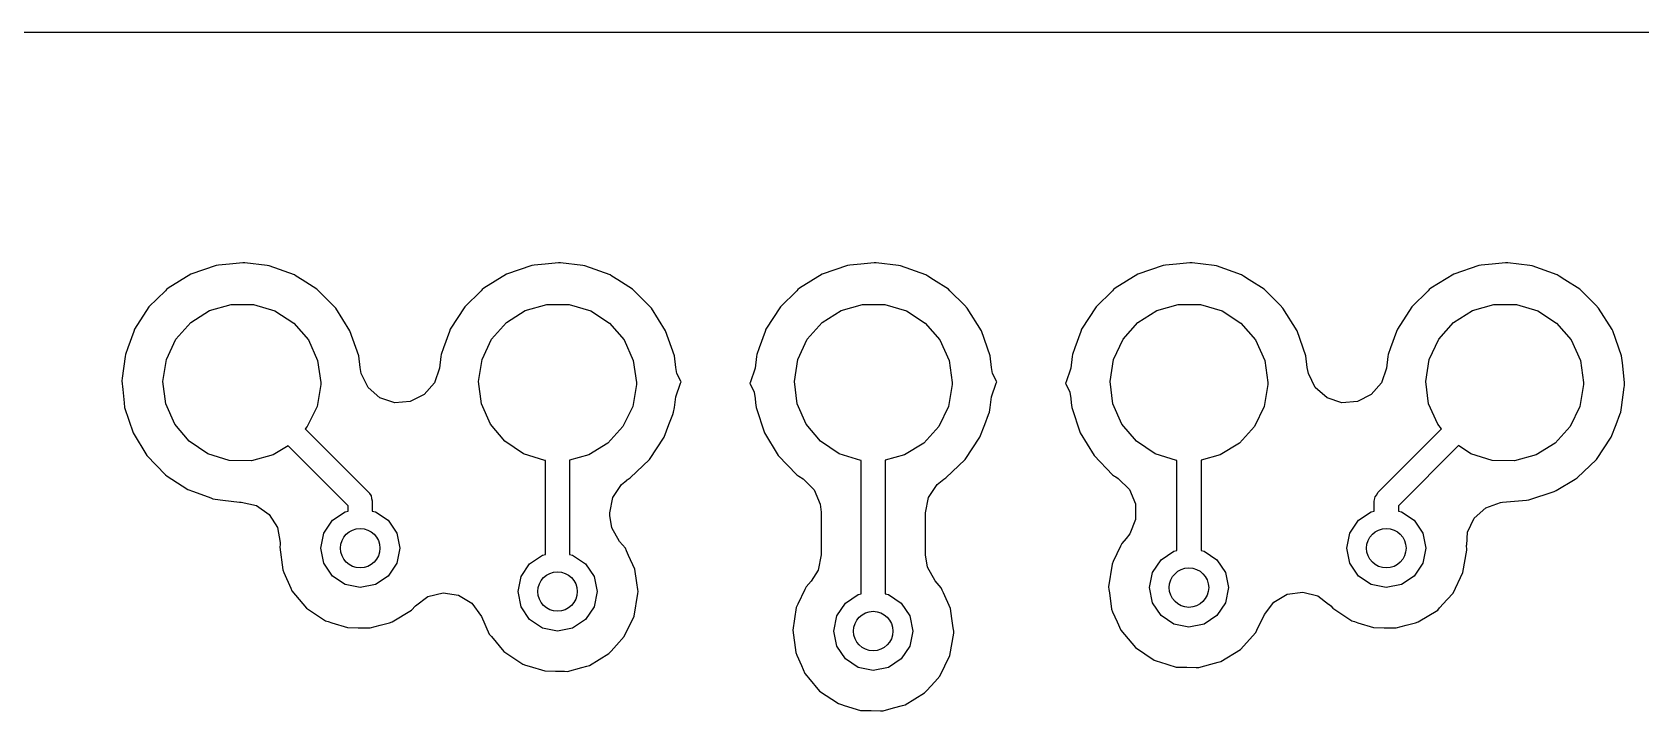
# Model space of a CAD drawing. Extents: x 0.99 to 4.24, y -7.27 to -4.02.
# Drawn here: x 2.3857 to 2.7869, y -4.3132 to -4.1439 of the extents above; entities that cross this region are included whole.
import ezdxf

# ---------------------------------------------------------------- set-up
doc = ezdxf.new("R2010")
doc.units = 0
doc.header["$MEASUREMENT"] = 0
doc.layers.add('BLACK', color=7, linetype='CONTINUOUS')

msp = doc.modelspace()

# ---------------------------------------------------------------- linework, layer by layer
at = {"layer": 'BLACK', "linetype": 'CONTINUOUS'}
for p, q in [((1.37992, -4.14388), (3.8563, -4.14388)), ((2.42526, -4.20425), (2.41959, -4.20774)), ((2.43157, -4.2021), (2.42526, -4.20425)), ((2.43213, -4.20205), (2.43157, -4.2021)), ((2.43489, -4.20176), (2.43213, -4.20205)), ((2.43213, -4.20205), (2.43213, -4.20205)), ((2.4382, -4.20141), (2.43489, -4.20176)), ((2.43875, -4.20147), (2.4382, -4.20141)), ((2.44427, -4.20213), (2.43875, -4.20147)), ((2.43875, -4.20147), (2.43875, -4.20147)), ((2.44482, -4.2022), (2.44427, -4.20213)), ((2.44427, -4.20213), (2.44427, -4.20213)), ((2.4511, -4.20443), (2.44482, -4.2022)), ((2.45157, -4.20473), (2.4511, -4.20443)), ((2.504, -4.20425), (2.49833, -4.20774)), ((2.51031, -4.2021), (2.504, -4.20425)), ((2.51087, -4.20205), (2.51031, -4.2021)), ((2.51363, -4.20176), (2.51087, -4.20205)), ((2.51087, -4.20205), (2.51087, -4.20205)), ((2.51694, -4.20141), (2.51363, -4.20176)), ((2.51749, -4.20147), (2.51694, -4.20141)), ((2.52301, -4.20213), (2.51749, -4.20147)), ((2.51749, -4.20147), (2.51749, -4.20147)), ((2.52356, -4.2022), (2.52301, -4.20213)), ((2.52301, -4.20213), (2.52301, -4.20213)), ((2.52984, -4.20443), (2.52356, -4.2022)), ((2.53031, -4.20473), (2.52984, -4.20443)), ((2.58274, -4.20425), (2.57707, -4.20774)), ((2.58905, -4.2021), (2.58274, -4.20425)), ((2.58961, -4.20205), (2.58905, -4.2021)), ((2.59237, -4.20176), (2.58961, -4.20205)), ((2.58961, -4.20205), (2.58961, -4.20205)), ((2.59568, -4.20141), (2.59237, -4.20176)), ((2.59623, -4.20147), (2.59568, -4.20141)), ((2.60175, -4.20213), (2.59623, -4.20147)), ((2.59623, -4.20147), (2.59623, -4.20147)), ((2.6023, -4.2022), (2.60175, -4.20213)), ((2.60175, -4.20213), (2.60175, -4.20213)), ((2.60858, -4.20443), (2.6023, -4.2022)), ((2.60905, -4.20473), (2.60858, -4.20443)), ((2.66148, -4.20425), (2.65581, -4.20774)), ((2.66779, -4.2021), (2.66148, -4.20425)), ((2.66835, -4.20205), (2.66779, -4.2021)), ((2.67111, -4.20176), (2.66835, -4.20205)), ((2.66835, -4.20205), (2.66835, -4.20205)), ((2.67442, -4.20141), (2.67111, -4.20176)), ((2.67497, -4.20147), (2.67442, -4.20141)), ((2.68049, -4.20213), (2.67497, -4.20147)), ((2.67497, -4.20147), (2.67497, -4.20147)), ((2.68104, -4.2022), (2.68049, -4.20213)), ((2.68049, -4.20213), (2.68049, -4.20213)), ((2.68732, -4.20443), (2.68104, -4.2022)), ((2.68779, -4.20473), (2.68732, -4.20443)), ((2.74023, -4.20425), (2.73455, -4.20774)), ((2.74653, -4.2021), (2.74023, -4.20425)), ((2.74709, -4.20205), (2.74653, -4.2021)), ((2.74985, -4.20176), (2.74709, -4.20205)), ((2.74709, -4.20205), (2.74709, -4.20205)), ((2.75316, -4.20141), (2.74985, -4.20176)), ((2.75371, -4.20147), (2.75316, -4.20141)), ((2.75923, -4.20213), (2.75371, -4.20147)), ((2.75371, -4.20147), (2.75371, -4.20147)), ((2.75978, -4.2022), (2.75923, -4.20213)), ((2.75923, -4.20213), (2.75923, -4.20213)), ((2.76606, -4.20443), (2.75978, -4.2022)), ((2.76653, -4.20473), (2.76606, -4.20443)), ((2.41892, -4.2084), (2.41483, -4.21241)), ((2.41919, -4.20813), (2.41892, -4.2084)), ((2.41959, -4.20774), (2.41919, -4.20813)), ((2.41919, -4.20813), (2.41919, -4.20813)), ((2.45303, -4.20566), (2.45157, -4.20473)), ((2.45157, -4.20473), (2.45157, -4.20473)), ((2.45672, -4.208), (2.45303, -4.20566)), ((2.45712, -4.2084), (2.45672, -4.208)), ((2.46071, -4.21202), (2.45712, -4.2084)), ((2.49766, -4.2084), (2.49357, -4.21241)), ((2.49793, -4.20813), (2.49766, -4.2084)), ((2.49833, -4.20774), (2.49793, -4.20813)), ((2.49793, -4.20813), (2.49793, -4.20813)), ((2.53177, -4.20566), (2.53031, -4.20473)), ((2.53031, -4.20473), (2.53031, -4.20473)), ((2.53546, -4.208), (2.53177, -4.20566)), ((2.53586, -4.2084), (2.53546, -4.208)), ((2.53945, -4.21202), (2.53586, -4.2084)), ((2.5764, -4.2084), (2.57231, -4.21241)), ((2.57667, -4.20813), (2.5764, -4.2084)), ((2.57707, -4.20774), (2.57667, -4.20813)), ((2.57667, -4.20813), (2.57667, -4.20813)), ((2.61051, -4.20566), (2.60905, -4.20473)), ((2.60905, -4.20473), (2.60905, -4.20473)), ((2.6142, -4.208), (2.61051, -4.20566)), ((2.6146, -4.2084), (2.6142, -4.208)), ((2.61819, -4.21202), (2.6146, -4.2084)), ((2.65514, -4.2084), (2.65105, -4.21241)), ((2.65541, -4.20813), (2.65514, -4.2084)), ((2.65581, -4.20774), (2.65541, -4.20813)), ((2.65541, -4.20813), (2.65541, -4.20813)), ((2.68925, -4.20566), (2.68779, -4.20473)), ((2.68779, -4.20473), (2.68779, -4.20473)), ((2.69294, -4.208), (2.68925, -4.20566)), ((2.69334, -4.2084), (2.69294, -4.208)), ((2.69693, -4.21202), (2.69334, -4.2084)), ((2.73388, -4.2084), (2.72979, -4.21241)), ((2.73415, -4.20813), (2.73388, -4.2084)), ((2.73455, -4.20774), (2.73415, -4.20813)), ((2.73415, -4.20813), (2.73415, -4.20813)), ((2.76799, -4.20566), (2.76653, -4.20473)), ((2.76653, -4.20473), (2.76653, -4.20473)), ((2.77168, -4.208), (2.76799, -4.20566)), ((2.77208, -4.2084), (2.77168, -4.208)), ((2.77567, -4.21202), (2.77208, -4.2084)), ((2.41483, -4.21241), (2.41122, -4.21801)), ((2.42995, -4.21333), (2.43532, -4.2118)), ((2.43532, -4.2118), (2.4409, -4.21183)), ((2.4409, -4.21183), (2.44625, -4.21343)), ((2.46142, -4.21273), (2.46071, -4.21202)), ((2.49357, -4.21241), (2.48996, -4.21801)), ((2.50869, -4.21333), (2.51406, -4.2118)), ((2.51406, -4.2118), (2.51964, -4.21183)), ((2.51964, -4.21183), (2.52499, -4.21343)), ((2.54016, -4.21273), (2.53945, -4.21202)), ((2.57231, -4.21241), (2.5687, -4.21801)), ((2.58743, -4.21333), (2.5928, -4.2118)), ((2.5928, -4.2118), (2.59838, -4.21183)), ((2.59838, -4.21183), (2.60373, -4.21343)), ((2.6189, -4.21273), (2.61819, -4.21202)), ((2.65105, -4.21241), (2.64744, -4.21801)), ((2.66617, -4.21333), (2.67154, -4.2118)), ((2.67154, -4.2118), (2.67712, -4.21183)), ((2.67712, -4.21183), (2.68247, -4.21343)), ((2.69764, -4.21273), (2.69693, -4.21202)), ((2.72979, -4.21241), (2.72618, -4.21801)), ((2.74491, -4.21333), (2.75028, -4.2118)), ((2.75028, -4.2118), (2.75586, -4.21183)), ((2.75586, -4.21183), (2.76121, -4.21343)), ((2.77638, -4.21273), (2.77567, -4.21202)), ((2.42154, -4.22049), (2.42523, -4.21631)), ((2.42523, -4.21631), (2.42995, -4.21333)), ((2.44625, -4.21343), (2.45093, -4.21647)), ((2.45093, -4.21647), (2.45458, -4.22069)), ((2.46495, -4.21838), (2.46142, -4.21273)), ((2.50028, -4.22049), (2.50397, -4.21631)), ((2.50397, -4.21631), (2.50869, -4.21333)), ((2.52499, -4.21343), (2.52967, -4.21647)), ((2.52967, -4.21647), (2.53332, -4.22069)), ((2.54369, -4.21838), (2.54016, -4.21273)), ((2.57902, -4.22049), (2.58271, -4.21631)), ((2.58271, -4.21631), (2.58743, -4.21333)), ((2.60373, -4.21343), (2.60841, -4.21647)), ((2.60841, -4.21647), (2.61206, -4.22069)), ((2.62243, -4.21838), (2.6189, -4.21273)), ((2.65776, -4.22049), (2.66145, -4.21631)), ((2.66145, -4.21631), (2.66617, -4.21333)), ((2.68247, -4.21343), (2.68715, -4.21647)), ((2.68715, -4.21647), (2.6908, -4.22069)), ((2.70117, -4.21838), (2.69764, -4.21273)), ((2.7365, -4.22049), (2.74019, -4.21631)), ((2.74019, -4.21631), (2.74491, -4.21333)), ((2.76121, -4.21343), (2.76589, -4.21647)), ((2.76589, -4.21647), (2.76954, -4.22069)), ((2.77973, -4.21809), (2.77638, -4.21273)), ((2.41103, -4.21853), (2.40953, -4.22264)), ((2.41122, -4.21801), (2.41103, -4.21853)), ((2.41103, -4.21853), (2.41103, -4.21853)), ((2.41917, -4.22554), (2.42154, -4.22049)), ((2.45458, -4.22069), (2.45689, -4.22577)), ((2.46714, -4.22468), (2.46495, -4.21838)), ((2.48977, -4.21853), (2.48827, -4.22264)), ((2.48996, -4.21801), (2.48977, -4.21853)), ((2.48977, -4.21853), (2.48977, -4.21853)), ((2.49791, -4.22554), (2.50028, -4.22049)), ((2.53332, -4.22069), (2.53563, -4.22577)), ((2.54588, -4.22468), (2.54369, -4.21838)), ((2.56851, -4.21853), (2.56701, -4.22264)), ((2.5687, -4.21801), (2.56851, -4.21853)), ((2.56851, -4.21853), (2.56851, -4.21853)), ((2.57665, -4.22554), (2.57902, -4.22049)), ((2.61206, -4.22069), (2.61437, -4.22577)), ((2.62462, -4.22468), (2.62243, -4.21838)), ((2.64725, -4.21853), (2.64575, -4.22264)), ((2.64744, -4.21801), (2.64725, -4.21853)), ((2.64725, -4.21853), (2.64725, -4.21853)), ((2.65539, -4.22554), (2.65776, -4.22049)), ((2.6908, -4.22069), (2.69311, -4.22577)), ((2.70336, -4.22468), (2.70117, -4.21838)), ((2.72599, -4.21853), (2.72449, -4.22264)), ((2.72618, -4.21801), (2.72599, -4.21853)), ((2.72599, -4.21853), (2.72599, -4.21853)), ((2.73413, -4.22554), (2.7365, -4.22049)), ((2.76954, -4.22069), (2.77185, -4.22577)), ((2.77991, -4.21838), (2.77973, -4.21809)), ((2.7821, -4.22468), (2.77991, -4.21838)), ((2.40894, -4.22427), (2.40887, -4.22482)), ((2.40953, -4.22264), (2.40894, -4.22427)), ((2.46746, -4.22756), (2.46714, -4.22468)), ((2.48768, -4.22427), (2.48761, -4.22482)), ((2.48827, -4.22264), (2.48768, -4.22427)), ((2.54621, -4.22756), (2.54588, -4.22468)), ((2.56642, -4.22427), (2.56635, -4.22482)), ((2.56701, -4.22264), (2.56642, -4.22427)), ((2.62495, -4.22756), (2.62462, -4.22468)), ((2.64516, -4.22427), (2.64509, -4.22482)), ((2.64575, -4.22264), (2.64516, -4.22427)), ((2.70369, -4.22756), (2.70336, -4.22468)), ((2.7239, -4.22427), (2.72383, -4.22482)), ((2.72449, -4.22264), (2.7239, -4.22427)), ((2.78216, -4.22523), (2.7821, -4.22468)), ((2.40887, -4.22482), (2.40818, -4.23024)), ((2.41831, -4.23106), (2.41917, -4.22554)), ((2.45689, -4.22577), (2.45768, -4.2313)), ((2.46776, -4.22907), (2.46746, -4.22756)), ((2.48725, -4.22769), (2.48602, -4.23138)), ((2.48761, -4.22482), (2.48725, -4.22769)), ((2.49705, -4.23106), (2.49791, -4.22554)), ((2.53563, -4.22577), (2.53642, -4.2313)), ((2.5465, -4.22907), (2.54621, -4.22756)), ((2.56599, -4.22769), (2.56476, -4.23138)), ((2.56635, -4.22482), (2.56599, -4.22769)), ((2.57579, -4.23106), (2.57665, -4.22554)), ((2.61437, -4.22577), (2.61516, -4.2313)), ((2.62524, -4.22907), (2.62495, -4.22756)), ((2.64473, -4.22769), (2.6435, -4.23138)), ((2.64509, -4.22482), (2.64473, -4.22769)), ((2.65453, -4.23106), (2.65539, -4.22554)), ((2.69311, -4.22577), (2.6939, -4.2313)), ((2.70398, -4.22907), (2.70369, -4.22756)), ((2.72347, -4.22769), (2.72224, -4.23138)), ((2.72383, -4.22482), (2.72347, -4.22769)), ((2.73327, -4.23106), (2.73413, -4.22554)), ((2.77185, -4.22577), (2.77264, -4.2313)), ((2.7823, -4.22642), (2.78216, -4.22523)), ((2.78216, -4.22523), (2.78216, -4.22523)), ((2.78285, -4.2313), (2.7823, -4.22642)), ((2.40818, -4.23024), (2.4081, -4.23088)), ((2.4081, -4.23088), (2.40831, -4.23302)), ((2.41903, -4.23659), (2.41831, -4.23106)), ((2.45767, -4.23178), (2.45675, -4.23728)), ((2.45768, -4.2313), (2.45767, -4.23178)), ((2.46949, -4.23255), (2.46776, -4.22907)), ((2.47243, -4.2351), (2.46949, -4.23255)), ((2.48602, -4.23138), (2.48347, -4.23431)), ((2.49777, -4.23659), (2.49705, -4.23106)), ((2.53641, -4.23178), (2.53549, -4.23728)), ((2.53642, -4.2313), (2.53641, -4.23178)), ((2.54623, -4.23483), (2.5474, -4.23149)), ((2.54753, -4.23115), (2.5465, -4.22907)), ((2.5474, -4.23149), (2.54752, -4.23116)), ((2.54752, -4.23116), (2.54753, -4.23115)), ((2.56476, -4.23138), (2.56466, -4.23149)), ((2.56466, -4.23149), (2.56574, -4.23373)), ((2.57651, -4.23659), (2.57579, -4.23106)), ((2.61515, -4.23178), (2.61423, -4.23728)), ((2.61516, -4.2313), (2.61515, -4.23178)), ((2.62497, -4.23483), (2.62614, -4.23149)), ((2.62627, -4.23115), (2.62524, -4.22907)), ((2.62614, -4.23149), (2.62626, -4.23116)), ((2.62626, -4.23116), (2.62627, -4.23115)), ((2.6435, -4.23138), (2.6434, -4.23149)), ((2.6434, -4.23149), (2.64448, -4.23373)), ((2.65525, -4.23659), (2.65453, -4.23106)), ((2.69389, -4.23178), (2.69297, -4.23728)), ((2.6939, -4.2313), (2.69389, -4.23178)), ((2.70571, -4.23255), (2.70398, -4.22907)), ((2.70865, -4.2351), (2.70571, -4.23255)), ((2.72224, -4.23138), (2.71969, -4.23431)), ((2.73399, -4.23659), (2.73327, -4.23106)), ((2.77263, -4.23178), (2.77171, -4.23728)), ((2.77264, -4.2313), (2.77263, -4.23178)), ((2.78208, -4.23751), (2.78279, -4.23244)), ((2.78279, -4.23244), (2.78283, -4.23213)), ((2.78279, -4.23244), (2.78279, -4.23244)), ((2.78283, -4.23213), (2.78284, -4.2317)), ((2.78284, -4.23161), (2.78285, -4.2313)), ((2.78284, -4.2317), (2.78284, -4.23161)), ((2.78284, -4.23161), (2.78284, -4.23161)), ((2.40831, -4.23302), (2.40864, -4.23633)), ((2.40864, -4.23633), (2.40875, -4.23751)), ((2.42128, -4.2417), (2.41903, -4.23659)), ((2.47611, -4.23633), (2.47243, -4.2351)), ((2.47999, -4.23605), (2.47611, -4.23633)), ((2.48347, -4.23431), (2.47999, -4.23605)), ((2.50002, -4.2417), (2.49777, -4.23659)), ((2.54586, -4.23751), (2.54623, -4.23483)), ((2.56574, -4.23373), (2.56601, -4.23525)), ((2.56601, -4.23525), (2.56612, -4.23633)), ((2.56612, -4.23633), (2.56623, -4.23751)), ((2.57876, -4.2417), (2.57651, -4.23659)), ((2.6246, -4.23751), (2.62497, -4.23483)), ((2.64448, -4.23373), (2.64475, -4.23525)), ((2.64475, -4.23525), (2.64486, -4.23633)), ((2.64486, -4.23633), (2.64497, -4.23751)), ((2.6575, -4.2417), (2.65525, -4.23659)), ((2.71234, -4.23633), (2.70865, -4.2351)), ((2.71621, -4.23605), (2.71234, -4.23633)), ((2.71969, -4.23431), (2.71621, -4.23605)), ((2.73624, -4.2417), (2.73399, -4.23659)), ((2.40875, -4.23751), (2.41086, -4.24384)), ((2.45675, -4.23728), (2.45431, -4.24231)), ((2.53549, -4.23728), (2.53305, -4.24231)), ((2.54452, -4.2418), (2.54549, -4.23925)), ((2.54549, -4.23925), (2.54569, -4.23873)), ((2.54549, -4.23925), (2.54549, -4.23925)), ((2.54569, -4.23873), (2.54586, -4.23751)), ((2.56623, -4.23751), (2.56834, -4.24384)), ((2.61423, -4.23728), (2.61179, -4.24231)), ((2.62326, -4.2418), (2.62423, -4.23925)), ((2.62423, -4.23925), (2.62443, -4.23873)), ((2.62423, -4.23925), (2.62423, -4.23925)), ((2.62443, -4.23873), (2.6246, -4.23751)), ((2.64497, -4.23751), (2.64708, -4.24384)), ((2.69297, -4.23728), (2.69053, -4.24231)), ((2.77171, -4.23728), (2.76927, -4.24231)), ((2.78074, -4.2418), (2.78171, -4.23925)), ((2.78171, -4.23925), (2.78191, -4.23873)), ((2.78171, -4.23925), (2.78171, -4.23925)), ((2.78191, -4.23873), (2.78208, -4.23751)), ((2.41086, -4.24384), (2.41431, -4.24954)), ((2.42487, -4.24597), (2.42128, -4.2417)), ((2.45431, -4.24231), (2.4538, -4.24287)), ((2.4538, -4.24287), (2.46964, -4.25871)), ((2.50361, -4.24597), (2.50002, -4.2417)), ((2.53305, -4.24231), (2.52931, -4.24644)), ((2.54332, -4.24496), (2.54452, -4.2418)), ((2.56834, -4.24384), (2.57179, -4.24954)), ((2.58235, -4.24597), (2.57876, -4.2417)), ((2.61179, -4.24231), (2.60805, -4.24644)), ((2.62206, -4.24496), (2.62326, -4.2418)), ((2.64708, -4.24384), (2.65053, -4.24954)), ((2.66109, -4.24597), (2.6575, -4.2417)), ((2.69053, -4.24231), (2.68679, -4.24644)), ((2.7213, -4.25871), (2.73718, -4.24282)), ((2.73718, -4.24282), (2.73624, -4.2417)), ((2.76927, -4.24231), (2.76553, -4.24644)), ((2.77954, -4.24496), (2.78074, -4.2418)), ((2.42952, -4.24907), (2.42487, -4.24597)), ((2.44953, -4.24708), (2.44581, -4.24937)), ((2.46452, -4.26207), (2.44953, -4.24708)), ((2.50826, -4.24907), (2.50361, -4.24597)), ((2.52931, -4.24644), (2.52455, -4.24937)), ((2.53963, -4.25051), (2.54332, -4.24496)), ((2.587, -4.24907), (2.58235, -4.24597)), ((2.60805, -4.24644), (2.60329, -4.24937)), ((2.61837, -4.25051), (2.62206, -4.24496)), ((2.66574, -4.24907), (2.66109, -4.24597)), ((2.68679, -4.24644), (2.68203, -4.24937)), ((2.74145, -4.24705), (2.72643, -4.26207)), ((2.74448, -4.24907), (2.74145, -4.24705)), ((2.76553, -4.24644), (2.76077, -4.24937)), ((2.77585, -4.25051), (2.77954, -4.24496)), ((2.41431, -4.24954), (2.41894, -4.25433)), ((2.43484, -4.25073), (2.42952, -4.24907)), ((2.44043, -4.25083), (2.43484, -4.25073)), ((2.44581, -4.24937), (2.44043, -4.25083)), ((2.51358, -4.25073), (2.50826, -4.24907)), ((2.51373, -4.25073), (2.51358, -4.25073)), ((2.51373, -4.27422), (2.51373, -4.25073)), ((2.52455, -4.24937), (2.51973, -4.25068)), ((2.51973, -4.25068), (2.51973, -4.27422)), ((2.53481, -4.25511), (2.53963, -4.25051)), ((2.57179, -4.24954), (2.57642, -4.25433)), ((2.59233, -4.25073), (2.587, -4.24907)), ((2.59247, -4.25073), (2.59233, -4.25073)), ((2.59247, -4.28406), (2.59247, -4.25073)), ((2.60329, -4.24937), (2.59847, -4.25068)), ((2.59847, -4.25068), (2.59847, -4.28406)), ((2.61355, -4.25511), (2.61837, -4.25051)), ((2.65053, -4.24954), (2.65516, -4.25433)), ((2.67107, -4.25073), (2.66574, -4.24907)), ((2.67121, -4.25073), (2.67107, -4.25073)), ((2.67121, -4.27323), (2.67121, -4.25073)), ((2.68203, -4.24937), (2.67721, -4.25068)), ((2.67721, -4.25068), (2.67721, -4.27323)), ((2.74981, -4.25073), (2.74448, -4.24907)), ((2.75539, -4.25083), (2.74981, -4.25073)), ((2.76077, -4.24937), (2.75539, -4.25083)), ((2.77103, -4.25511), (2.77585, -4.25051)), ((2.41894, -4.25433), (2.4194, -4.25464)), ((2.4194, -4.25464), (2.4194, -4.25464)), ((2.4194, -4.25464), (2.42313, -4.25707)), ((2.53051, -4.25997), (2.53267, -4.25674)), ((2.53267, -4.25674), (2.53391, -4.25577)), ((2.53388, -4.25573), (2.53433, -4.25539)), ((2.53391, -4.25577), (2.53388, -4.25573)), ((2.53433, -4.25539), (2.53481, -4.25511)), ((2.57642, -4.25433), (2.57688, -4.25464)), ((2.57688, -4.25464), (2.57688, -4.25464)), ((2.57688, -4.25464), (2.57795, -4.25533)), ((2.57795, -4.25533), (2.58072, -4.25805)), ((2.60925, -4.25997), (2.61141, -4.25674)), ((2.61141, -4.25674), (2.61265, -4.25577)), ((2.61262, -4.25573), (2.61307, -4.25539)), ((2.61265, -4.25577), (2.61262, -4.25573)), ((2.61307, -4.25539), (2.61355, -4.25511)), ((2.65516, -4.25433), (2.65562, -4.25464)), ((2.65562, -4.25464), (2.65562, -4.25464)), ((2.65562, -4.25464), (2.65598, -4.25487)), ((2.65598, -4.25487), (2.65656, -4.25525)), ((2.65656, -4.25525), (2.65934, -4.25797)), ((2.76578, -4.25824), (2.77055, -4.25539)), ((2.77055, -4.25539), (2.77103, -4.25511)), ((2.42313, -4.25707), (2.42451, -4.25798)), ((2.42451, -4.25798), (2.42597, -4.25852)), ((2.42597, -4.25852), (2.43024, -4.26011)), ((2.43024, -4.26011), (2.43024, -4.26011)), ((2.43024, -4.26011), (2.43076, -4.2603)), ((2.43076, -4.2603), (2.43131, -4.26038)), ((2.43131, -4.26038), (2.43131, -4.26038)), ((2.43131, -4.26038), (2.43322, -4.26063)), ((2.43322, -4.26063), (2.43737, -4.26119)), ((2.46964, -4.25871), (2.46975, -4.25886)), ((2.46975, -4.25886), (2.46982, -4.2589)), ((2.46982, -4.2589), (2.46986, -4.25902)), ((2.46986, -4.25902), (2.47024, -4.25956)), ((2.47024, -4.25956), (2.4703, -4.26021)), ((2.4703, -4.26021), (2.47052, -4.26083)), ((2.52975, -4.26378), (2.53051, -4.25997)), ((2.58072, -4.25805), (2.58224, -4.26163)), ((2.60849, -4.26378), (2.60925, -4.25997)), ((2.65934, -4.25797), (2.66086, -4.26155)), ((2.72043, -4.26083), (2.72046, -4.26064)), ((2.72044, -4.26057), (2.72049, -4.26045)), ((2.72046, -4.26064), (2.72044, -4.26057)), ((2.72049, -4.26045), (2.72061, -4.2598)), ((2.72061, -4.2598), (2.72103, -4.2593)), ((2.72103, -4.2593), (2.7213, -4.25871)), ((2.75243, -4.26118), (2.75841, -4.26063)), ((2.75841, -4.26063), (2.75896, -4.26058)), ((2.75841, -4.26063), (2.75841, -4.26063)), ((2.75896, -4.26058), (2.75949, -4.26041)), ((2.75949, -4.26041), (2.76477, -4.25869)), ((2.75949, -4.26041), (2.75949, -4.26041)), ((2.76477, -4.25869), (2.7653, -4.25852)), ((2.76477, -4.25869), (2.76477, -4.25869)), ((2.7653, -4.25852), (2.76578, -4.25824)), ((2.76578, -4.25824), (2.76578, -4.25824)), ((2.43737, -4.26119), (2.43786, -4.26114)), ((2.43786, -4.26114), (2.44161, -4.26197)), ((2.44161, -4.26197), (2.4448, -4.2642)), ((2.4448, -4.2642), (2.44689, -4.26747)), ((2.46056, -4.26568), (2.46375, -4.26354)), ((2.46375, -4.26354), (2.46452, -4.26339)), ((2.46452, -4.26339), (2.46452, -4.26207)), ((2.47052, -4.26083), (2.47052, -4.26339)), ((2.47052, -4.26339), (2.47129, -4.26354)), ((2.47129, -4.26354), (2.47448, -4.26568)), ((2.52975, -4.26444), (2.52975, -4.26378)), ((2.53025, -4.26756), (2.52975, -4.26444)), ((2.58224, -4.26163), (2.58245, -4.26367)), ((2.58245, -4.26367), (2.58245, -4.27427)), ((2.60849, -4.27429), (2.60849, -4.26378)), ((2.66086, -4.26155), (2.6609, -4.26544)), ((2.71647, -4.26568), (2.71966, -4.26354)), ((2.71966, -4.26354), (2.72043, -4.26339)), ((2.72043, -4.26339), (2.72043, -4.26083)), ((2.72643, -4.26207), (2.72643, -4.26339)), ((2.72643, -4.26339), (2.72719, -4.26354)), ((2.72719, -4.26354), (2.73038, -4.26568)), ((2.74536, -4.26512), (2.74825, -4.26253)), ((2.74825, -4.26253), (2.75192, -4.26124)), ((2.75192, -4.26124), (2.75243, -4.26118)), ((2.44689, -4.26747), (2.44757, -4.27121)), ((2.45843, -4.26887), (2.46056, -4.26568)), ((2.47448, -4.26568), (2.47661, -4.26887)), ((2.53217, -4.27095), (2.53025, -4.26756)), ((2.6609, -4.26544), (2.65944, -4.26904)), ((2.71433, -4.26887), (2.71647, -4.26568)), ((2.73038, -4.26568), (2.73252, -4.26887)), ((2.74351, -4.27187), (2.74368, -4.26863)), ((2.74368, -4.26863), (2.74536, -4.26512)), ((2.44756, -4.27169), (2.44745, -4.27239)), ((2.44745, -4.27239), (2.44819, -4.27803)), ((2.44757, -4.27121), (2.44756, -4.27169)), ((2.45768, -4.27264), (2.45843, -4.26887)), ((2.45843, -4.2764), (2.45768, -4.27264)), ((2.47661, -4.26887), (2.47736, -4.27264)), ((2.47736, -4.27264), (2.47661, -4.2764)), ((2.53364, -4.27265), (2.53217, -4.27095)), ((2.53393, -4.2733), (2.53364, -4.27265)), ((2.65714, -4.27211), (2.65533, -4.27596)), ((2.65744, -4.27146), (2.65714, -4.27211)), ((2.65714, -4.27211), (2.65714, -4.27211)), ((2.65858, -4.27018), (2.65744, -4.27146)), ((2.65944, -4.26904), (2.65858, -4.27018)), ((2.71358, -4.27264), (2.71433, -4.26887)), ((2.71433, -4.2764), (2.71358, -4.27264)), ((2.73252, -4.26887), (2.73327, -4.27264)), ((2.73327, -4.27264), (2.73252, -4.2764)), ((2.74344, -4.27226), (2.74341, -4.27187)), ((2.74341, -4.27187), (2.74351, -4.27187)), ((2.74349, -4.27264), (2.74344, -4.27226)), ((2.74349, -4.27313), (2.74349, -4.27264)), ((2.46056, -4.2796), (2.45843, -4.2764)), ((2.47661, -4.2764), (2.47448, -4.2796)), ((2.50764, -4.2797), (2.50977, -4.2765)), ((2.50977, -4.2765), (2.51297, -4.27437)), ((2.51297, -4.27437), (2.51373, -4.27422)), ((2.51973, -4.27422), (2.5205, -4.27437)), ((2.5205, -4.27437), (2.52369, -4.2765)), ((2.52369, -4.2765), (2.52583, -4.2797)), ((2.53446, -4.27446), (2.53393, -4.2733)), ((2.53393, -4.2733), (2.53393, -4.2733)), ((2.53599, -4.27783), (2.53446, -4.27446)), ((2.58245, -4.27427), (2.58169, -4.27808)), ((2.60899, -4.27741), (2.60849, -4.27429)), ((2.65502, -4.27661), (2.65415, -4.28224)), ((2.65533, -4.27596), (2.65502, -4.27661)), ((2.66512, -4.27871), (2.66725, -4.27552)), ((2.66725, -4.27552), (2.67045, -4.27339)), ((2.67045, -4.27339), (2.67121, -4.27323)), ((2.67721, -4.27323), (2.67798, -4.27339)), ((2.67798, -4.27339), (2.68117, -4.27552)), ((2.68117, -4.27552), (2.68331, -4.27871)), ((2.71647, -4.2796), (2.71433, -4.2764)), ((2.73252, -4.2764), (2.73038, -4.2796)), ((2.74254, -4.27874), (2.74349, -4.27313)), ((2.44819, -4.27803), (2.44848, -4.27868)), ((2.44848, -4.27868), (2.44848, -4.27868)), ((2.44848, -4.27868), (2.4502, -4.28259)), ((2.46375, -4.28173), (2.46056, -4.2796)), ((2.47448, -4.2796), (2.47129, -4.28173)), ((2.50689, -4.28346), (2.50764, -4.2797)), ((2.52583, -4.2797), (2.52657, -4.28346)), ((2.53648, -4.28124), (2.53599, -4.27783)), ((2.57996, -4.28087), (2.5787, -4.28229)), ((2.58169, -4.27808), (2.57996, -4.28087)), ((2.61091, -4.28079), (2.60899, -4.27741)), ((2.61238, -4.2825), (2.61091, -4.28079)), ((2.66437, -4.28248), (2.66512, -4.27871)), ((2.68331, -4.27871), (2.68406, -4.28248)), ((2.71966, -4.28173), (2.71647, -4.2796)), ((2.73038, -4.2796), (2.72719, -4.28173)), ((2.74006, -4.28386), (2.74254, -4.27874)), ((2.4502, -4.28259), (2.45048, -4.28324)), ((2.45048, -4.28324), (2.45414, -4.2876)), ((2.46752, -4.28248), (2.46375, -4.28173)), ((2.47129, -4.28173), (2.46752, -4.28248)), ((2.48128, -4.28704), (2.4844, -4.28472)), ((2.4844, -4.28472), (2.48817, -4.28377)), ((2.48817, -4.28377), (2.49201, -4.28434)), ((2.49201, -4.28434), (2.49535, -4.28634)), ((2.50764, -4.28723), (2.50689, -4.28346)), ((2.52657, -4.28346), (2.52583, -4.28723)), ((2.53585, -4.28957), (2.53679, -4.28395)), ((2.53672, -4.28294), (2.53648, -4.28124)), ((2.5368, -4.28346), (2.53672, -4.28294)), ((2.53679, -4.28395), (2.5368, -4.28346)), ((2.5784, -4.28293), (2.57669, -4.28658)), ((2.5787, -4.28229), (2.5784, -4.28293)), ((2.5784, -4.28293), (2.5784, -4.28293)), ((2.58851, -4.28635), (2.59171, -4.28421)), ((2.59171, -4.28421), (2.59247, -4.28406)), ((2.59847, -4.28406), (2.59924, -4.28421)), ((2.59924, -4.28421), (2.60243, -4.28635)), ((2.61267, -4.28314), (2.61238, -4.2825)), ((2.61296, -4.28378), (2.61267, -4.28314)), ((2.61267, -4.28314), (2.61267, -4.28314)), ((2.61473, -4.28768), (2.61296, -4.28378)), ((2.65415, -4.28224), (2.65424, -4.28294)), ((2.65424, -4.28294), (2.65424, -4.28294)), ((2.65424, -4.28294), (2.65435, -4.28375)), ((2.65435, -4.28375), (2.65489, -4.28788)), ((2.66512, -4.28625), (2.66437, -4.28248)), ((2.68406, -4.28248), (2.68331, -4.28625)), ((2.69539, -4.28607), (2.69874, -4.2841)), ((2.69874, -4.2841), (2.70259, -4.28357)), ((2.70259, -4.28357), (2.70635, -4.28455)), ((2.70635, -4.28455), (2.70902, -4.28663)), ((2.72343, -4.28248), (2.71966, -4.28173)), ((2.72719, -4.28173), (2.72343, -4.28248)), ((2.73863, -4.28544), (2.74006, -4.28386)), ((2.45414, -4.2876), (2.45888, -4.29075)), ((2.47549, -4.29105), (2.48034, -4.28808)), ((2.48034, -4.28808), (2.48128, -4.28704)), ((2.49535, -4.28634), (2.49778, -4.28971)), ((2.50977, -4.29042), (2.50764, -4.28723)), ((2.52583, -4.28723), (2.52369, -4.29042)), ((2.57628, -4.28744), (2.57541, -4.29306)), ((2.57669, -4.28658), (2.57628, -4.28744)), ((2.58638, -4.28954), (2.58851, -4.28635)), ((2.60243, -4.28635), (2.60457, -4.28954)), ((2.61509, -4.2902), (2.61473, -4.28768)), ((2.65489, -4.28788), (2.65517, -4.28853)), ((2.65517, -4.28853), (2.65517, -4.28853)), ((2.65517, -4.28853), (2.65628, -4.29105)), ((2.66725, -4.28944), (2.66512, -4.28625)), ((2.68331, -4.28625), (2.68117, -4.28944)), ((2.69305, -4.28917), (2.69539, -4.28607)), ((2.70902, -4.28663), (2.70906, -4.28658)), ((2.70906, -4.28658), (2.70959, -4.28705)), ((2.70959, -4.28705), (2.71005, -4.2876)), ((2.71005, -4.2876), (2.71479, -4.29075)), ((2.73139, -4.29105), (2.73624, -4.28808)), ((2.73624, -4.28808), (2.73673, -4.28754)), ((2.73673, -4.28754), (2.73863, -4.28544)), ((2.45888, -4.29075), (2.45956, -4.29096)), ((2.45956, -4.29096), (2.45956, -4.29096)), ((2.45956, -4.29096), (2.46045, -4.29124)), ((2.46045, -4.29124), (2.46431, -4.29245)), ((2.46431, -4.29245), (2.46701, -4.2925)), ((2.46701, -4.2925), (2.46929, -4.29254)), ((2.46929, -4.29254), (2.46929, -4.29254)), ((2.46929, -4.29254), (2.47, -4.29255)), ((2.47, -4.29255), (2.47246, -4.29188)), ((2.47246, -4.29188), (2.4748, -4.29124)), ((2.4748, -4.29124), (2.47549, -4.29105)), ((2.4748, -4.29124), (2.4748, -4.29124)), ((2.49778, -4.28971), (2.4997, -4.29407)), ((2.51297, -4.29256), (2.50977, -4.29042)), ((2.51673, -4.29331), (2.51297, -4.29256)), ((2.5205, -4.29256), (2.51673, -4.29331)), ((2.52369, -4.29042), (2.5205, -4.29256)), ((2.53337, -4.29469), (2.53585, -4.28957)), ((2.58563, -4.29331), (2.58638, -4.28954)), ((2.60457, -4.28954), (2.60531, -4.29331)), ((2.61543, -4.29255), (2.61509, -4.2902)), ((2.61554, -4.29331), (2.61543, -4.29255)), ((2.65628, -4.29105), (2.65718, -4.29308)), ((2.67045, -4.29157), (2.66725, -4.28944)), ((2.67421, -4.29232), (2.67045, -4.29157)), ((2.67798, -4.29157), (2.67421, -4.29232)), ((2.68117, -4.28944), (2.67798, -4.29157)), ((2.69116, -4.29306), (2.69305, -4.28917)), ((2.71479, -4.29075), (2.71546, -4.29096)), ((2.71546, -4.29096), (2.71546, -4.29096)), ((2.71546, -4.29096), (2.71636, -4.29124)), ((2.71636, -4.29124), (2.72022, -4.29245)), ((2.72022, -4.29245), (2.72291, -4.2925)), ((2.72291, -4.2925), (2.7252, -4.29254)), ((2.7252, -4.29254), (2.7252, -4.29254)), ((2.7252, -4.29254), (2.72591, -4.29255)), ((2.72591, -4.29255), (2.72836, -4.29188)), ((2.72836, -4.29188), (2.73071, -4.29124)), ((2.73071, -4.29124), (2.73139, -4.29105)), ((2.73071, -4.29124), (2.73071, -4.29124)), ((2.4997, -4.29407), (2.50015, -4.29461)), ((2.50015, -4.29461), (2.50015, -4.29461)), ((2.50015, -4.29461), (2.50022, -4.29469)), ((2.50022, -4.29469), (2.50336, -4.29842)), ((2.5301, -4.29829), (2.53144, -4.29682)), ((2.53144, -4.29682), (2.53337, -4.29469)), ((2.57541, -4.29306), (2.57615, -4.2987)), ((2.58638, -4.29707), (2.58563, -4.29331)), ((2.60531, -4.29331), (2.60457, -4.29707)), ((2.61459, -4.29941), (2.61553, -4.2938)), ((2.61553, -4.2938), (2.61554, -4.29331)), ((2.65718, -4.29308), (2.66084, -4.29744)), ((2.68703, -4.29792), (2.69085, -4.2937)), ((2.69085, -4.2937), (2.69116, -4.29306)), ((2.69116, -4.29306), (2.69116, -4.29306)), ((2.50336, -4.29842), (2.50809, -4.30158)), ((2.5247, -4.30188), (2.52955, -4.2989)), ((2.52955, -4.2989), (2.5301, -4.29829)), ((2.57615, -4.2987), (2.57643, -4.29935)), ((2.57643, -4.29935), (2.57643, -4.29935)), ((2.57643, -4.29935), (2.57754, -4.30188)), ((2.58851, -4.30027), (2.58638, -4.29707)), ((2.59171, -4.3024), (2.58851, -4.30027)), ((2.60243, -4.30027), (2.59924, -4.3024)), ((2.60457, -4.29707), (2.60243, -4.30027)), ((2.61211, -4.30453), (2.61459, -4.29941)), ((2.66084, -4.29744), (2.66557, -4.30059)), ((2.66557, -4.30059), (2.66625, -4.3008)), ((2.66625, -4.3008), (2.66625, -4.3008)), ((2.66625, -4.3008), (2.66684, -4.30099)), ((2.6815, -4.30108), (2.68218, -4.3009)), ((2.68218, -4.3009), (2.68703, -4.29792)), ((2.50809, -4.30158), (2.50877, -4.30179)), ((2.50877, -4.30179), (2.50877, -4.30179)), ((2.50877, -4.30179), (2.50967, -4.30207)), ((2.50967, -4.30207), (2.51352, -4.30327)), ((2.51352, -4.30327), (2.51622, -4.30332)), ((2.51622, -4.30332), (2.5185, -4.30336)), ((2.5185, -4.30336), (2.5185, -4.30336)), ((2.5185, -4.30336), (2.51921, -4.30338)), ((2.51921, -4.30338), (2.52282, -4.30239)), ((2.52282, -4.30239), (2.52402, -4.30207)), ((2.52402, -4.30207), (2.5247, -4.30188)), ((2.52402, -4.30207), (2.52402, -4.30207)), ((2.57754, -4.30188), (2.57844, -4.30391)), ((2.57844, -4.30391), (2.57889, -4.30445)), ((2.57889, -4.30445), (2.57889, -4.30445)), ((2.57889, -4.30445), (2.57934, -4.30499)), ((2.59547, -4.30315), (2.59171, -4.3024)), ((2.59924, -4.3024), (2.59547, -4.30315)), ((2.6108, -4.30598), (2.61211, -4.30453)), ((2.66684, -4.30099), (2.671, -4.30229)), ((2.671, -4.30229), (2.6737, -4.30234)), ((2.6737, -4.30234), (2.67598, -4.30238)), ((2.67598, -4.30238), (2.67598, -4.30238)), ((2.67598, -4.30238), (2.67669, -4.30239)), ((2.67669, -4.30239), (2.67969, -4.30158)), ((2.67969, -4.30158), (2.6815, -4.30108)), ((2.6815, -4.30108), (2.6815, -4.30108)), ((2.57934, -4.30499), (2.5821, -4.30827)), ((2.5821, -4.30827), (2.58683, -4.31142)), ((2.60344, -4.31172), (2.60829, -4.30875)), ((2.60829, -4.30875), (2.60881, -4.30817)), ((2.60881, -4.30817), (2.6108, -4.30598)), ((2.58683, -4.31142), (2.58751, -4.31163)), ((2.58751, -4.31163), (2.58751, -4.31163)), ((2.58751, -4.31163), (2.58822, -4.31185)), ((2.58822, -4.31185), (2.59226, -4.31312)), ((2.59795, -4.31322), (2.60055, -4.31251)), ((2.60055, -4.31251), (2.60276, -4.31191)), ((2.60276, -4.31191), (2.60344, -4.31172)), ((2.60276, -4.31191), (2.60276, -4.31191)), ((2.59226, -4.31312), (2.59496, -4.31316)), ((2.59496, -4.31316), (2.59724, -4.31321)), ((2.59724, -4.31321), (2.59724, -4.31321)), ((2.59724, -4.31321), (2.59795, -4.31322))]:
    msp.add_line(p, q, dxfattribs=at)
at = {"layer": 'BLACK'}
for centre in [(2.46752, -4.27264), (2.72343, -4.27264), (2.51673, -4.28346), (2.67421, -4.28248), (2.59547, -4.29331)]:
    msp.add_circle(centre, 0.00492, dxfattribs=at)

doc.saveas('drawing.dxf')
